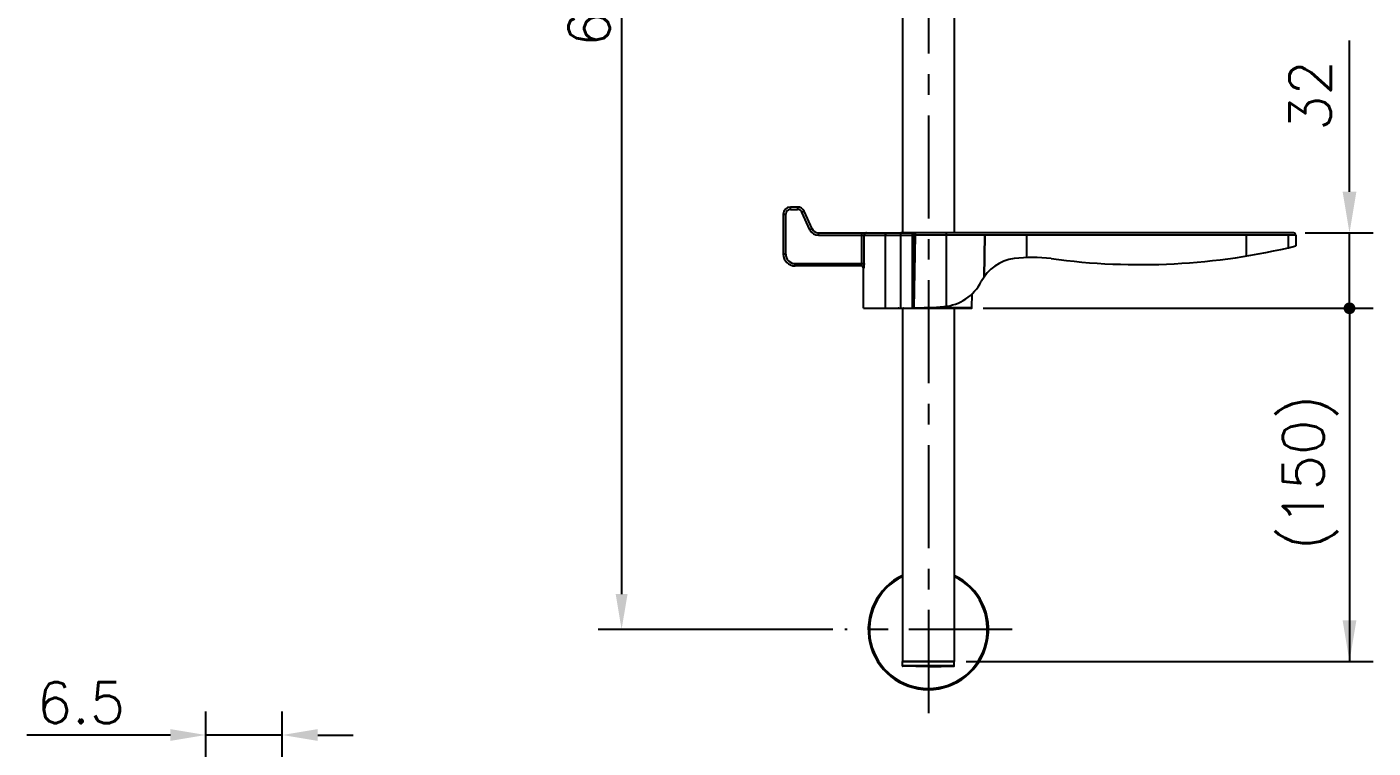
# Model space of a CAD drawing. Extents: x -4509 to -4089, y -1506 to -1209.
# Drawn here: x -4374.8 to -4260.6, y -1403.8 to -1342.5 of the extents above; entities that cross this region are included whole.
import ezdxf

# ---------------------------------------------------------------- set-up
doc = ezdxf.new("R2010")
doc.units = 0
doc.header["$LTSCALE"] = 7
doc.linetypes.add('CENTER', pattern=[2, 1.25, -0.25, 0.25, -0.25])
doc.layers.get('Defpoints').update_dxf_attribs({"linetype": 'CONTINUOUS'})
for name, color, linetype in [('0811-2_9_1_1DXF_CONTINUOUS_LINE', 7, 'CONTINUOUS'), ('0811-7_13_1_DXF_CONTINUOUS_LINE', 7, 'CONTINUOUS'), ('0811-8_7_1_1DXF_CONTINUOUS_LINE', 7, 'CONTINUOUS'), ('0811-9_9_1_1DXF_CONTINUOUS_LINE', 7, 'CONTINUOUS'), ('CL', 1, 'CENTER'), ('DWG', 7, 'CONTINUOUS')]:
    doc.layers.add(name, color=color, linetype=linetype)
doc.styles.add('DD', font='romans', dxfattribs={"bigfont": 'GHS.shx'})
doc.dimstyles.new('CWC', dxfattribs={"dimscale": 0, "dimtxt": 3.5, "dimasz": 3, "dimexe": 2, "dimexo": 1, "dimgap": 1, "dimtad": 1, "dimdec": 4, "dimdsep": 46, "dimtxsty": 'DD', "dimcen": 3, "dimclrd": 2, "dimclre": 2, "dimclrt": 2, "dimadec": 3, "dimazin": 2, "dimtfac": 1, "dimtdec": 4, "dimtmove": 0, "dimatfit": 3, "dimfxl": 1, "dimtvp": 1, "dimtolj": 1, "dimtzin": 0, "dimlwd": -1, "dimlwe": -1, "dimarcsym": 0})

# ---------------------------------------------------------------- blocks, each defined once
blk = doc.blocks.new('*D10')
at = {"layer": 'Defpoints', "color": 0, "transparency": 16777216}
for p in [(-4998.48, -2511.49), (-4998.48, -2524.71), (-4991.98, -2542.2)]:
    blk.add_point(p, dxfattribs=at)
at = {"layer": 'DWG', "color": 2, "transparency": 16777216}
for p, q in [((-4998.48, -2523.71), (-4998.48, -2509.49)), ((-4991.98, -2541.2), (-4991.98, -2509.49)), ((-5001.48, -2511.49), (-5013.65, -2511.49)), ((-4991.98, -2511.49), (-4998.48, -2511.49)), ((-4988.98, -2511.49), (-4985.98, -2511.49))]:
    blk.add_line(p, q, dxfattribs=at)
for points in [[(-5001.48, -2510.99), (-5001.48, -2511.99), (-4998.48, -2511.49)], [(-4988.98, -2510.99), (-4988.98, -2511.99), (-4991.98, -2511.49)]]:
    blk.add_solid(points, dxfattribs=at)
at = {"layer": 'DWG', "color": 2, "transparency": 16777216, "insert": (-5009.07, -2508.74), "char_height": 3.5, "attachment_point": 5, "style": 'DD'}
blk.add_mtext('\\A1;6.5', dxfattribs=at)
blk = doc.blocks.new('*D6')
at = {"layer": 'Defpoints', "color": 0, "transparency": 16777216}
for p in [(-4944.26, -2381.97), (-4963.19, -2502.53), (-4944.26, -2502.53)]:
    blk.add_point(p, dxfattribs=at)
at = {"layer": 'DWG', "color": 2, "transparency": 16777216}
for p, q in [((-4945.26, -2381.97), (-4965.19, -2381.97)), ((-4963.19, -2384.97), (-4963.19, -2499.53)), ((-4945.26, -2502.53), (-4965.19, -2502.53))]:
    blk.add_line(p, q, dxfattribs=at)
for points in [[(-4963.69, -2384.97), (-4962.69, -2384.97), (-4963.19, -2381.97)], [(-4963.69, -2499.53), (-4962.69, -2499.53), (-4963.19, -2502.53)]]:
    blk.add_solid(points, dxfattribs=at)
at = {"layer": 'DWG', "color": 2, "transparency": 16777216, "insert": (-4965.94, -2442.25), "char_height": 3.5, "attachment_point": 5, "rotation": 90, "style": 'DD'}
blk.add_mtext('\\A1;600~650', dxfattribs=at)

msp = doc.modelspace()

# ---------------------------------------------------------------- linework, layer by layer
at = {"layer": '0811-2_9_1_1DXF_CONTINUOUS_LINE', "color": 7, "linetype": 'Continuous'}
msp.add_arc((-4298.29671, -1393.7148), 5.1, 115.5705491, 64.4294509, dxfattribs=at)
at = {"layer": '0811-7_13_1_DXF_CONTINUOUS_LINE', "color": 7, "linetype": 'Continuous'}
for p, q in [((-4300.49671, -1396.78932), (-4300.49671, -1396.4348)), ((-4298.29671, -1396.8748), (-4300.45755, -1396.82931)), ((-4298.29671, -1396.8748), (-4296.13587, -1396.82931)), ((-4296.09671, -1396.78932), (-4296.09671, -1396.4348))]:
    msp.add_line(p, q, dxfattribs=at)
for centre, start, end in [((-4300.45671, -1396.78932), 180, 268.7939512), ((-4296.13671, -1396.78932), 271.2060488, 0)]:
    msp.add_arc(centre, 0.04, start, end, dxfattribs=at)
at = {"layer": '0811-8_7_1_1DXF_CONTINUOUS_LINE', "color": 2, "linetype": 'Continuous'}
for p, q in [((-4310.00458, -1358.03476), (-4310.00458, -1357.83476)), ((-4310.00458, -1358.03476), (-4309.39093, -1358.03476)), ((-4309.39093, -1357.83476), (-4309.39093, -1358.03476)), ((-4310.60458, -1358.43476), (-4310.40458, -1358.43476)), ((-4310.40458, -1361.83476), (-4310.40458, -1358.43476)), ((-4309.02678, -1358.26924), (-4308.84471, -1358.18648)), ((-4308.34653, -1359.7658), (-4309.02678, -1358.26924)), ((-4308.16445, -1359.68304), (-4308.34653, -1359.7658)), ((-4307.61823, -1360.23476), (-4307.61823, -1360.03476)), ((-4307.61823, -1360.23476), (-4299.57035, -1360.23476)), ((-4303.9558, -1362.63476), (-4303.9558, -1360.03476)), ((-4303.75757, -1362.63476), (-4303.75757, -1360.23476)), ((-4301.97147, -1360.23476), (-4301.97147, -1366.43476)), ((-4300.62554, -1366.43476), (-4300.62554, -1360.03476)), ((-4299.67035, -1360.03476), (-4299.67035, -1366.43476)), ((-4299.52271, -1360.13301), (-4299.63267, -1366.43255)), ((-4299.57035, -1366.43476), (-4299.57035, -1360.13476)), ((-4299.42444, -1360.23127), (-4299.53266, -1366.43123)), ((-4299.52271, -1360.13301), (-4299.52055, -1360.11402)), ((-4299.42444, -1360.23127), (-4299.42272, -1360.03476)), ((-4299.42272, -1360.03476), (-4299.42444, -1360.23127)), ((-4267.1191, -1360.23127), (-4299.42444, -1360.23127)), ((-4296.79362, -1360.03476), (-4296.79362, -1366.27274)), ((-4293.53502, -1360.23127), (-4293.59498, -1363.81453)), ((-4293.53147, -1360.23127), (-4293.59134, -1363.80913)), ((-4293.57214, -1363.78107), (-4293.5125, -1360.23127)), ((-4293.51226, -1360.23127), (-4293.5719, -1363.78072)), ((-4289.95873, -1360.23127), (-4289.9655, -1362.12009)), ((-4289.95855, -1360.23127), (-4289.96531, -1362.12008)), ((-4271.33163, -1360.23127), (-4271.32532, -1361.99394)), ((-4271.33054, -1360.23127), (-4271.32423, -1361.99376)), ((-4267.77801, -1360.23127), (-4267.76019, -1361.2918)), ((-4267.7767, -1360.23127), (-4267.75889, -1361.29138)), ((-4310.40458, -1361.83476), (-4310.60458, -1361.83476)), ((-4309.60458, -1362.83476), (-4309.60458, -1362.63476)), ((-4309.60458, -1362.63476), (-4303.75757, -1362.63476)), ((-4303.80744, -1363.03476), (-4303.79586, -1363.03476)), ((-4300.79984, -1366.4348), (-4300.8497, -1366.4348)), ((-4300.39671, -1366.4348), (-4300.34669, -1366.4348)), ((-4300.37795, -1366.4348), (-4300.39669, -1366.4348)), ((-4299.57035, -1366.28778), (-4299.53016, -1366.28778)), ((-4299.39849, -1366.42898), (-4299.54266, -1366.43138)), ((-4299.18534, -1366.42428), (-4299.35137, -1366.42806)), ((-4294.59585, -1366.38567), (-4298.21931, -1366.38567)), ((-4300.49671, -1396.4348), (-4296.09671, -1396.4348)), ((-4296.09671, -1396.78932), (-4300.49671, -1396.78932))]:
    msp.add_line(p, q, dxfattribs=at)
for points in [[(-4299.52055, -1360.11402), (-4299.51464, -1360.09536), (-4299.50507, -1360.07803), (-4299.49282, -1360.06343), (-4299.4782, -1360.05155), (-4299.46071, -1360.04226), (-4299.44198, -1360.03663), (-4299.42272, -1360.03476)], [(-4298.28831, -1366.38937), (-4298.47275, -1366.39855), (-4298.65593, -1366.40664), (-4298.83649, -1366.41362), (-4299.01333, -1366.41949), (-4299.18535, -1366.42428)]]:
    msp.add_lwpolyline(points, dxfattribs=at)
for centre, radius, start, end in [((-4310.00458, -1358.43476), 0.4, 90, 180), ((-4309.39093, -1358.43476), 0.4, 24.4439548, 90), ((-4307.61823, -1359.43476), 0.8, 204.4439548, 270), ((-4299.67035, -1360.13476), 0.1, 360, 90), ((-4299.42272, -1360.13476), 0.1, 90, 178.9999627), ((-4309.60458, -1361.83476), 0.8, 180, 270.0000068), ((-4303.99567, -1363.03452), 0.19979, 359.9327518, 89.9363536), ((-4300.01287, -1334.26815), 32.16664, 269.9918007, 270.6772417), ((-4300.02294, -1332.5812), 33.85361, 270.0092623, 270.6605402), ((-4300.01647, -1333.52992), 32.90486, 271.1581743, 273.0105612), ((-4300.0165, -1333.52901), 32.90577, 271.1582354, 273.0105366), ((-4298.29671, -1393.7148), 5.00385, 116.0972215, 63.9022118)]:
    msp.add_arc(centre, radius, start, end, dxfattribs=at)
for points, knots in [([(-4303.55935, -1360.03476), (-4303.58514, -1360.03476), (-4303.63736, -1360.04519), (-4303.70323, -1360.08979), (-4303.74729, -1360.15624), (-4303.75757, -1360.20875), (-4303.75757, -1360.23476)], [0, 0, 0, 0, 0.248999867, 0.498543187, 0.748939277, 1, 1, 1, 1]), ([(-4301.83688, -1360.03476), (-4301.84572, -1360.03476), (-4301.86389, -1360.0375), (-4301.89935, -1360.0538), (-4301.93729, -1360.09405), (-4301.96508, -1360.15927), (-4301.97147, -1360.20902), (-4301.97147, -1360.23476)], [0, 0, 0, 0, 0.100394046, 0.205344906, 0.438298855, 0.707604446, 1, 1, 1, 1]), ([(-4299.42444, -1360.23127), (-4299.43034, -1360.23117), (-4299.44303, -1360.23096), (-4299.4617, -1360.23073), (-4299.47706, -1360.2306), (-4299.4868, -1360.23056), (-4299.4917, -1360.23055), (-4299.49508, -1360.23054), (-4299.4983, -1360.23055), (-4299.50234, -1360.23056), (-4299.50852, -1360.23058), (-4299.51553, -1360.23075), (-4299.52128, -1360.23075), (-4299.52378, -1360.23113), (-4299.52442, -1360.23127)], [0, 0, 0, 0, 0.176873104, 0.380891242, 0.559875333, 0.637577405, 0.673262377, 0.706805881, 0.738828835, 0.769836968, 0.828075552, 0.924211992, 0.980230836, 1, 1, 1, 1]), ([(-4299.52442, -1360.23127), (-4299.52378, -1360.23113), (-4299.52128, -1360.23075), (-4299.51553, -1360.23075), (-4299.50852, -1360.23058), (-4299.50234, -1360.23056), (-4299.4983, -1360.23055), (-4299.49508, -1360.23054), (-4299.4917, -1360.23055), (-4299.4868, -1360.23056), (-4299.47706, -1360.2306), (-4299.4617, -1360.23073), (-4299.44303, -1360.23096), (-4299.43034, -1360.23117), (-4299.42444, -1360.23127)], [0, 0, 0, 0, 0.019769223, 0.075788057, 0.171924564, 0.230163187, 0.261171341, 0.293194318, 0.326737845, 0.362422841, 0.440124967, 0.619109181, 0.823127458, 1, 1, 1, 1]), ([(-4303.9558, -1362.63476), (-4303.95579, -1362.66049), (-4303.95847, -1362.70807), (-4303.96694, -1362.76374), (-4303.97589, -1362.79938), (-4303.98245, -1362.8179), (-4303.98789, -1362.82919), (-4303.99318, -1362.83476), (-4303.99545, -1362.83476)], [0, 0, 0, 0, 0.37191382, 0.687893454, 0.810841144, 0.904769395, 0.967294715, 1, 1, 1, 1]), ([(-4303.75757, -1362.63476), (-4303.75757, -1362.66039), (-4303.7582, -1362.71077), (-4303.76094, -1362.78406), (-4303.76524, -1362.85197), (-4303.77067, -1362.91194), (-4303.77676, -1362.96155), (-4303.78237, -1362.9955), (-4303.78689, -1363.01577), (-4303.78994, -1363.02581), (-4303.79226, -1363.03174), (-4303.79476, -1363.03476), (-4303.79586, -1363.03476)], [0, 0, 0, 0, 0.190236153, 0.373928128, 0.544311203, 0.695310648, 0.82070506, 0.915474592, 0.950069038, 0.975560217, 0.991875266, 1, 1, 1, 1]), ([(-4299.53266, -1366.43123), (-4299.54542, -1366.43143), (-4299.569, -1366.43174), (-4299.5998, -1366.43215), (-4299.62037, -1366.43243), (-4299.63013, -1366.43253), (-4299.63267, -1366.43255)], [0, 0, 0, 0, 0.382800329, 0.707196763, 0.923910543, 1, 1, 1, 1]), ([(-4299.63267, -1366.43255), (-4299.63013, -1366.43253), (-4299.62037, -1366.43243), (-4299.59979, -1366.43214), (-4299.569, -1366.43173), (-4299.54542, -1366.43143), (-4299.53266, -1366.43123)], [0, 0, 0, 0, 0.07609971, 0.292820506, 0.617209871, 1, 1, 1, 1]), ([(-4299.41665, -1366.42932), (-4299.44159, -1366.42978), (-4299.4827, -1366.43047), (-4299.51983, -1366.43105), (-4299.55161, -1366.43151), (-4299.47946, -1366.43045), (-4299.44299, -1366.42979), (-4299.38167, -1366.42868), (-4299.35138, -1366.42806)], [0, 0, 0, 0, 0.239342736, 0.376932012, 0.395630719, 0.497881277, 0.709309789, 1, 1, 1, 1]), ([(-4299.35136, -1366.42806), (-4299.38255, -1366.4287), (-4299.44425, -1366.42982), (-4299.48176, -1366.43048), (-4299.55185, -1366.43151), (-4299.51926, -1366.43104), (-4299.48255, -1366.43047), (-4299.4414, -1366.42977), (-4299.41661, -1366.42932)], [0, 0, 0, 0, 0.298585595, 0.504555114, 0.604096668, 0.625725731, 0.762641728, 1, 1, 1, 1])]:
    msp.add_open_spline(points, degree=3, knots=knots, dxfattribs=at)
at = {"layer": '0811-9_9_1_1DXF_CONTINUOUS_LINE', "color": 7, "linetype": 'Continuous'}
for p, q in [((-4300.49671, -1321.28833), (-4300.49671, -1360.03476)), ((-4296.09671, -1321.32751), (-4296.09671, -1360.03476)), ((-4309.39093, -1357.83476), (-4310.00458, -1357.83476)), ((-4310.60458, -1358.43476), (-4310.60458, -1361.83476)), ((-4308.16445, -1359.68304), (-4308.84471, -1358.18648)), ((-4307.61823, -1360.03476), (-4299.67035, -1360.03476)), ((-4267.31907, -1360.03476), (-4300.64685, -1360.03476)), ((-4267.1191, -1360.23127), (-4267.10332, -1361.1357)), ((-4303.99545, -1362.83476), (-4309.60458, -1362.83476)), ((-4303.80744, -1366.43476), (-4303.80744, -1363.03476)), ((-4294.59585, -1366.38567), (-4294.57504, -1365.1934)), ((-4303.80744, -1366.43476), (-4299.57035, -1366.43476)), ((-4300.84967, -1366.4348), (-4294.64584, -1366.4348)), ((-4300.49671, -1366.43476), (-4300.49671, -1396.4348)), ((-4296.09671, -1366.4348), (-4296.09671, -1396.4348)), ((-4296.09671, -1396.4348), (-4300.49671, -1396.4348))]:
    msp.add_line(p, q, dxfattribs=at)
for centre, radius, start, end in [((-4310.00458, -1358.43476), 0.6, 90, 180), ((-4309.39093, -1358.43476), 0.6, 24.4439548, 90), ((-4307.61823, -1359.43476), 0.6, 204.4439548, 270), ((-4267.31907, -1360.23476), 0.2, 1, 90), ((-4280.3372, -1306.84744), 55.878, 262.2514068, 283.6998986), ((-4309.60458, -1361.83476), 1, 180, 270), ((-4290.52348, -1365.88653), 3.70504, 97.7479713, 152.3551842), ((-4289.44671, -1373.80057), 11.692, 82.2522913, 97.7479713), ((-4304.00744, -1363.03476), 0.2, 0, 86.563851), ((-4297.34891, -1362.31154), 3.99993, 275.2920825, 332.3551952), ((-4300.01681, -1333.51459), 32.92021, 270.8426633, 275.2929466), ((-4294.64584, -1366.3848), 0.05, 270, 359)]:
    msp.add_arc(centre, radius, start, end, dxfattribs=at)
at = {"layer": 'CL'}
for p, q in [((-4298.29671, -1266.0548), (-4298.29671, -1400.8148)), ((-4291.19671, -1393.7148), (-4305.39671, -1393.7148))]:
    msp.add_line(p, q, dxfattribs=at)
at = {"layer": 'DWG', "color": 2}
for p, q in [((-4262.5625, -1356.53476), (-4262.5625, -1343.70143)), ((-4266.31907, -1360.03476), (-4260.5625, -1360.03476)), ((-4262.5625, -1366.4348), (-4262.5625, -1360.03476)), ((-4293.64584, -1366.4348), (-4260.5625, -1366.4348)), ((-4293.64584, -1366.4348), (-4260.5625, -1366.4348)), ((-4262.5625, -1366.6848), (-4262.5625, -1396.4348)), ((-4295.09671, -1396.4348), (-4260.5625, -1396.4348))]:
    msp.add_line(p, q, dxfattribs=at)
at = {"layer": 'DWG', "color": 2, "const_width": 0.5}
msp.add_lwpolyline([(-4262.8125, -1366.4348, -1), (-4262.3125, -1366.4348, -1)], format="xyb", close=True, dxfattribs=at)
at = {"layer": 'DWG', "color": 2}
for points in [[(-4261.97917, -1356.53476), (-4263.14584, -1356.53476), (-4262.5625, -1360.03476)], [(-4261.97917, -1392.9348), (-4263.14584, -1392.9348), (-4262.5625, -1396.4348)]]:
    msp.add_solid(points, dxfattribs=at)

# ---------------------------------------------------------------- texts
at = {"layer": 'DWG', "color": 2, "char_height": 3.5, "attachment_point": 5, "rotation": 90, "style": 'DD'}
for s, insert in [('\\A1;32', (-4265.89718, -1348.36809)), ('\\A1;(150)', (-4265.89718, -1380.39099))]:
    msp.add_mtext(s, dxfattribs=dict(at, insert=insert))

# ---------------------------------------------------------------- dimensions: what is measured, and where the dimension line sits
at = {"layer": 'DWG'}
dim = msp.add_linear_dim(base=(-4324.33075, -1393.7148), p1=(-4305.39671, -1273.1548), p2=(-4305.39671, -1393.7148), angle=90, text='600~650', dimstyle='CWC', override={"dimscale": 1}, dxfattribs=at)
dim.commit()
dim.dimension.update_dxf_attribs({"geometry": '*D6', "text_midpoint": (-4327.08075, -1333.4348), "insert": (638.86273, 1108.81904)})
dim = msp.add_linear_dim(base=(-4359.62208, -1402.67593), p1=(-4353.12208, -1433.38194), p2=(-4359.62208, -1415.89118), dimstyle='CWC', override={"dimscale": 1}, dxfattribs=at)
dim.commit()
dim.dimension.update_dxf_attribs({"geometry": '*D10', "text_midpoint": (-4370.20542, -1399.92593), "insert": (638.86273, 1108.81904)})

doc.saveas('drawing.dxf')
